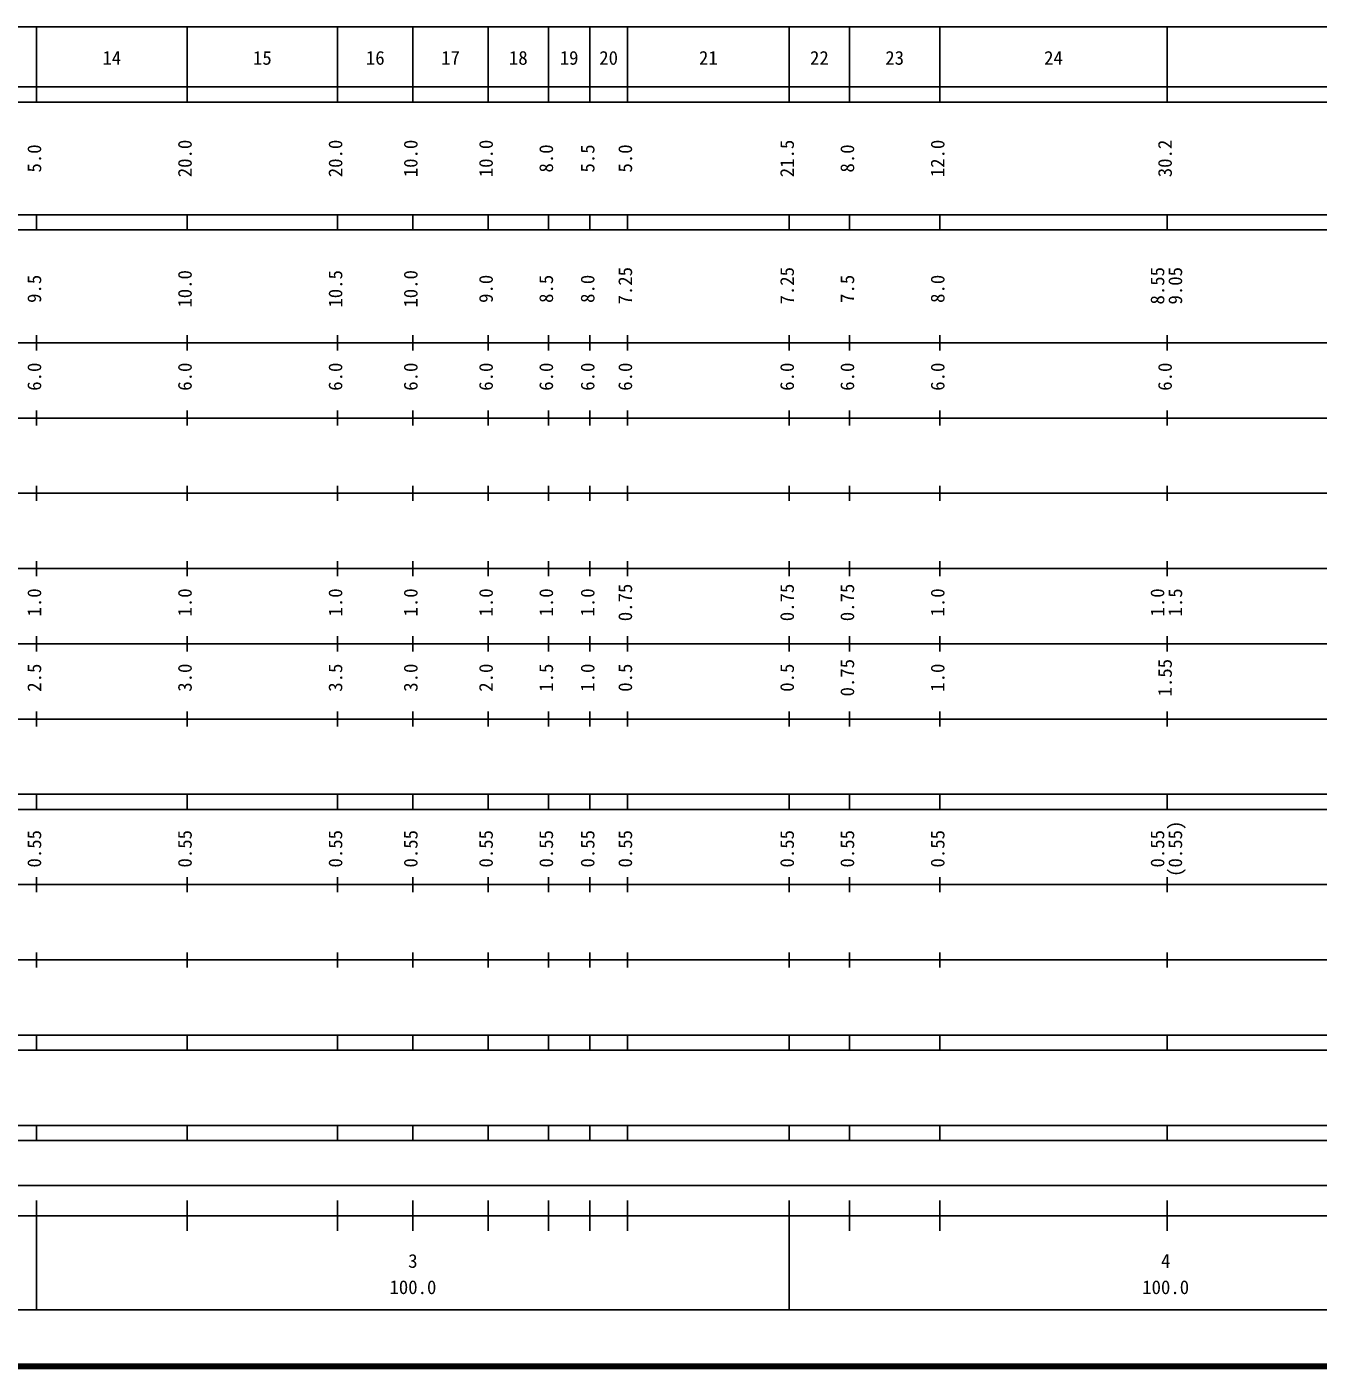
# Model space of a CAD drawing. Units: millimetres on the paper, enlarged 1000 times. Extents: x 40000 to 680000, y 20000 to 380000.
# Drawn here: x 266708 to 438265, y 20000 to 198000 of the extents above; entities that cross this region are included whole.
import ezdxf
from ezdxf.enums import TextEntityAlignment as Align

# ---------------------------------------------------------------- set-up
doc = ezdxf.new("R2010")
doc.units = ezdxf.units.MM
doc.header["$LTSCALE"] = 1000
doc.layers.add('M-TTL', color=2, linetype='Continuous', lineweight=140)
doc.layers.add('M-TTL-BAND', color=7, linetype='Continuous', lineweight=25)
doc.styles.add('ＭＳ ゴシック', font='')
doc.styles.get('ＭＳ ゴシック').set_extended_font_data('MS Gothic')

msp = doc.modelspace()

# ---------------------------------------------------------------- linework, layer by layer
at = {"layer": 'M-TTL'}
msp.add_line((40000, 20000), (680000, 20000), dxfattribs=at)
at = {"layer": 'M-TTL-BAND'}
for p, q in [((68000, 198000), (579000, 198000)), ((268000, 188000), (268000, 198000)), ((288000, 188000), (288000, 198000)), ((308000, 188000), (308000, 198000)), ((318000, 188000), (318000, 198000)), ((328000, 188000), (328000, 198000)), ((336000, 188000), (336000, 198000)), ((341500, 188000), (341500, 198000)), ((346500, 188000), (346500, 198000)), ((368000, 188000), (368000, 198000)), ((376000, 188000), (376000, 198000)), ((388000, 188000), (388000, 198000)), ((418200, 188000), (418200, 198000)), ((40000, 190000), (579000, 190000)), ((40000, 188000), (579000, 188000)), ((40000, 173000), (579000, 173000)), ((268000, 171000), (268000, 173000)), ((288000, 171000), (288000, 173000)), ((308000, 171000), (308000, 173000)), ((318000, 171000), (318000, 173000)), ((328000, 171000), (328000, 173000)), ((336000, 171000), (336000, 173000)), ((341500, 171000), (341500, 173000)), ((346500, 171000), (346500, 173000)), ((368000, 171000), (368000, 173000)), ((376000, 171000), (376000, 173000)), ((388000, 171000), (388000, 173000)), ((418200, 171000), (418200, 173000)), ((40000, 171000), (579000, 171000)), ((268000, 155000), (268000, 157000)), ((288000, 155000), (288000, 157000)), ((308000, 155000), (308000, 157000)), ((318000, 155000), (318000, 157000)), ((328000, 155000), (328000, 157000)), ((336000, 155000), (336000, 157000)), ((341500, 155000), (341500, 157000)), ((346500, 155000), (346500, 157000)), ((368000, 155000), (368000, 157000)), ((376000, 155000), (376000, 157000)), ((388000, 155000), (388000, 157000)), ((418200, 155000), (418200, 157000)), ((40000, 156000), (579000, 156000)), ((46000, 146000), (579000, 146000)), ((268000, 145000), (268000, 147000)), ((288000, 145000), (288000, 147000)), ((308000, 145000), (308000, 147000)), ((318000, 145000), (318000, 147000)), ((328000, 145000), (328000, 147000)), ((336000, 145000), (336000, 147000)), ((341500, 145000), (341500, 147000)), ((346500, 145000), (346500, 147000)), ((368000, 145000), (368000, 147000)), ((376000, 145000), (376000, 147000)), ((388000, 145000), (388000, 147000)), ((418200, 145000), (418200, 147000)), ((52000, 136000), (579000, 136000)), ((268000, 135000), (268000, 137000)), ((288000, 135000), (288000, 137000)), ((308000, 135000), (308000, 137000)), ((318000, 135000), (318000, 137000)), ((328000, 135000), (328000, 137000)), ((336000, 135000), (336000, 137000)), ((341500, 135000), (341500, 137000)), ((346500, 135000), (346500, 137000)), ((368000, 135000), (368000, 137000)), ((376000, 135000), (376000, 137000)), ((388000, 135000), (388000, 137000)), ((418200, 135000), (418200, 137000)), ((268000, 125000), (268000, 127000)), ((288000, 125000), (288000, 127000)), ((308000, 125000), (308000, 127000)), ((318000, 125000), (318000, 127000)), ((328000, 125000), (328000, 127000)), ((336000, 125000), (336000, 127000)), ((341500, 125000), (341500, 127000)), ((346500, 125000), (346500, 127000)), ((368000, 125000), (368000, 127000)), ((376000, 125000), (376000, 127000)), ((388000, 125000), (388000, 127000)), ((418200, 125000), (418200, 127000)), ((46000, 126000), (579000, 126000)), ((52000, 116000), (579000, 116000)), ((268000, 115000), (268000, 117000)), ((288000, 115000), (288000, 117000)), ((308000, 115000), (308000, 117000)), ((318000, 115000), (318000, 117000)), ((328000, 115000), (328000, 117000)), ((336000, 115000), (336000, 117000)), ((341500, 115000), (341500, 117000)), ((346500, 115000), (346500, 117000)), ((368000, 115000), (368000, 117000)), ((376000, 115000), (376000, 117000)), ((388000, 115000), (388000, 117000)), ((418200, 115000), (418200, 117000)), ((268000, 105000), (268000, 107000)), ((288000, 105000), (288000, 107000)), ((308000, 105000), (308000, 107000)), ((318000, 105000), (318000, 107000)), ((328000, 105000), (328000, 107000)), ((336000, 105000), (336000, 107000)), ((341500, 105000), (341500, 107000)), ((346500, 105000), (346500, 107000)), ((368000, 105000), (368000, 107000)), ((376000, 105000), (376000, 107000)), ((388000, 105000), (388000, 107000)), ((418200, 105000), (418200, 107000)), ((46000, 106000), (579000, 106000)), ((40000, 96000), (579000, 96000)), ((268000, 94000), (268000, 96000)), ((288000, 94000), (288000, 96000)), ((308000, 94000), (308000, 96000)), ((318000, 94000), (318000, 96000)), ((328000, 94000), (328000, 96000)), ((336000, 94000), (336000, 96000)), ((341500, 94000), (341500, 96000)), ((346500, 94000), (346500, 96000)), ((368000, 94000), (368000, 96000)), ((376000, 94000), (376000, 96000)), ((388000, 94000), (388000, 96000)), ((418200, 94000), (418200, 96000)), ((40000, 94000), (579000, 94000)), ((49000, 84000), (579000, 84000)), ((268000, 83000), (268000, 85000)), ((288000, 83000), (288000, 85000)), ((308000, 83000), (308000, 85000)), ((318000, 83000), (318000, 85000)), ((328000, 83000), (328000, 85000)), ((336000, 83000), (336000, 85000)), ((341500, 83000), (341500, 85000)), ((346500, 83000), (346500, 85000)), ((368000, 83000), (368000, 85000)), ((376000, 83000), (376000, 85000)), ((388000, 83000), (388000, 85000)), ((418200, 83000), (418200, 85000)), ((268000, 73000), (268000, 75000)), ((288000, 73000), (288000, 75000)), ((308000, 73000), (308000, 75000)), ((318000, 73000), (318000, 75000)), ((328000, 73000), (328000, 75000)), ((336000, 73000), (336000, 75000)), ((341500, 73000), (341500, 75000)), ((346500, 73000), (346500, 75000)), ((368000, 73000), (368000, 75000)), ((376000, 73000), (376000, 75000)), ((388000, 73000), (388000, 75000)), ((418200, 73000), (418200, 75000)), ((40000, 74000), (579000, 74000)), ((40000, 64000), (579000, 64000)), ((268000, 62000), (268000, 64000)), ((288000, 62000), (288000, 64000)), ((308000, 62000), (308000, 64000)), ((318000, 62000), (318000, 64000)), ((328000, 62000), (328000, 64000)), ((336000, 62000), (336000, 64000)), ((341500, 62000), (341500, 64000)), ((346500, 62000), (346500, 64000)), ((368000, 62000), (368000, 64000)), ((376000, 62000), (376000, 64000)), ((388000, 62000), (388000, 64000)), ((418200, 62000), (418200, 64000)), ((40000, 62000), (579000, 62000)), ((40000, 52000), (579000, 52000)), ((268000, 50000), (268000, 52000)), ((288000, 50000), (288000, 52000)), ((308000, 50000), (308000, 52000)), ((318000, 50000), (318000, 52000)), ((328000, 50000), (328000, 52000)), ((336000, 50000), (336000, 52000)), ((341500, 50000), (341500, 52000)), ((346500, 50000), (346500, 52000)), ((368000, 50000), (368000, 52000)), ((376000, 50000), (376000, 52000)), ((388000, 50000), (388000, 52000)), ((418200, 50000), (418200, 52000)), ((40000, 50000), (579000, 50000)), ((71000, 44000), (565000, 44000)), ((268000, 27500), (268000, 42000)), ((288000, 38000), (288000, 42000)), ((308000, 38000), (308000, 42000)), ((318000, 38000), (318000, 42000)), ((328000, 38000), (328000, 42000)), ((336000, 38000), (336000, 42000)), ((341500, 38000), (341500, 42000)), ((346500, 38000), (346500, 42000)), ((368000, 27500), (368000, 42000)), ((376000, 38000), (376000, 42000)), ((388000, 38000), (388000, 42000)), ((418200, 38000), (418200, 42000)), ((40000, 40000), (579000, 40000)), ((68000, 27500), (579000, 27500))]:
    msp.add_line(p, q, dxfattribs=at)

# ---------------------------------------------------------------- texts
at = {"layer": 'M-TTL-BAND', "style": 'ＭＳ ゴシック'}
for s, p in [('14', (278000, 192405)), ('15', (298000, 192405)), ('16', (313000, 192405)), ('17', (323000, 192405)), ('18', (332000, 192405)), ('19', (338750, 192405)), ('20', (344000, 192405)), ('21', (357250, 192405)), ('22', (372000, 192405)), ('23', (382000, 192405)), ('24', (403100, 192405)), ('3', (318000, 32523)), ('4', (418000, 32523)), ('100.0', (318000, 29033)), ('100.0', (418000, 29033))]:
    msp.add_text(s, height=1833, dxfattribs=at).set_placement(p, align=Align.BOTTOM_CENTER)
for s, p in [('5.0', (269168, 180500)), ('20.0', (289168, 180500)), ('20.0', (309168, 180500)), ('10.0', (319168, 180500)), ('10.0', (329168, 180500)), ('8.0', (337168, 180500)), ('5.5', (342668, 180500)), ('5.0', (347668, 180500)), ('21.5', (369168, 180500)), ('8.0', (377168, 180500)), ('12.0', (389168, 180500)), ('30.2', (419368, 180500)), ('7.25', (347668, 163586)), ('7.25', (369168, 163586)), ('8.55', (418368, 163586)), ('9.05', (420738, 163586)), ('9.5', (269168, 163174)), ('10.0', (289168, 163174)), ('10.5', (309168, 163174)), ('10.0', (319168, 163174)), ('9.0', (329168, 163174)), ('8.5', (337168, 163174)), ('8.0', (342668, 163174)), ('7.5', (377168, 163174)), ('8.0', (389168, 163174)), ('6.0', (269168, 151500)), ('6.0', (289168, 151500)), ('6.0', (309168, 151500)), ('6.0', (319168, 151500)), ('6.0', (329168, 151500)), ('6.0', (337168, 151500)), ('6.0', (342668, 151500)), ('6.0', (347668, 151500)), ('6.0', (369168, 151500)), ('6.0', (377168, 151500)), ('6.0', (389168, 151500)), ('6.0', (419368, 151500)), ('1.0', (269168, 121500)), ('1.0', (289168, 121500)), ('1.0', (309168, 121500)), ('1.0', (319168, 121500)), ('1.0', (329168, 121500)), ('1.0', (337168, 121500)), ('1.0', (342668, 121500)), ('0.75', (347668, 121500)), ('0.75', (369168, 121500)), ('0.75', (377168, 121500)), ('1.0', (389168, 121500)), ('1.0', (418368, 121500)), ('1.5', (420738, 121500)), ('2.5', (269168, 111500)), ('3.0', (289168, 111500)), ('3.5', (309168, 111500)), ('3.0', (319168, 111500)), ('2.0', (329168, 111500)), ('1.5', (337168, 111500)), ('1.0', (342668, 111500)), ('0.5', (347668, 111500)), ('0.5', (369168, 111500)), ('0.75', (377168, 111500)), ('1.0', (389168, 111500)), ('1.55', (419368, 111500)), ('0.55', (269168, 88764)), ('0.55', (289168, 88764)), ('0.55', (309168, 88764)), ('0.55', (319168, 88764)), ('0.55', (329168, 88764)), ('0.55', (337168, 88764)), ('0.55', (342668, 88764)), ('0.55', (347668, 88764)), ('0.55', (369168, 88764)), ('0.55', (377168, 88764)), ('0.55', (389168, 88764)), ('0.55', (418368, 88764)), ('(0.55)', (420738, 88764))]:
    msp.add_text(s, height=1833, rotation=90, dxfattribs=at).set_placement(p, align=Align.BOTTOM_CENTER)

doc.saveas('drawing.dxf')
